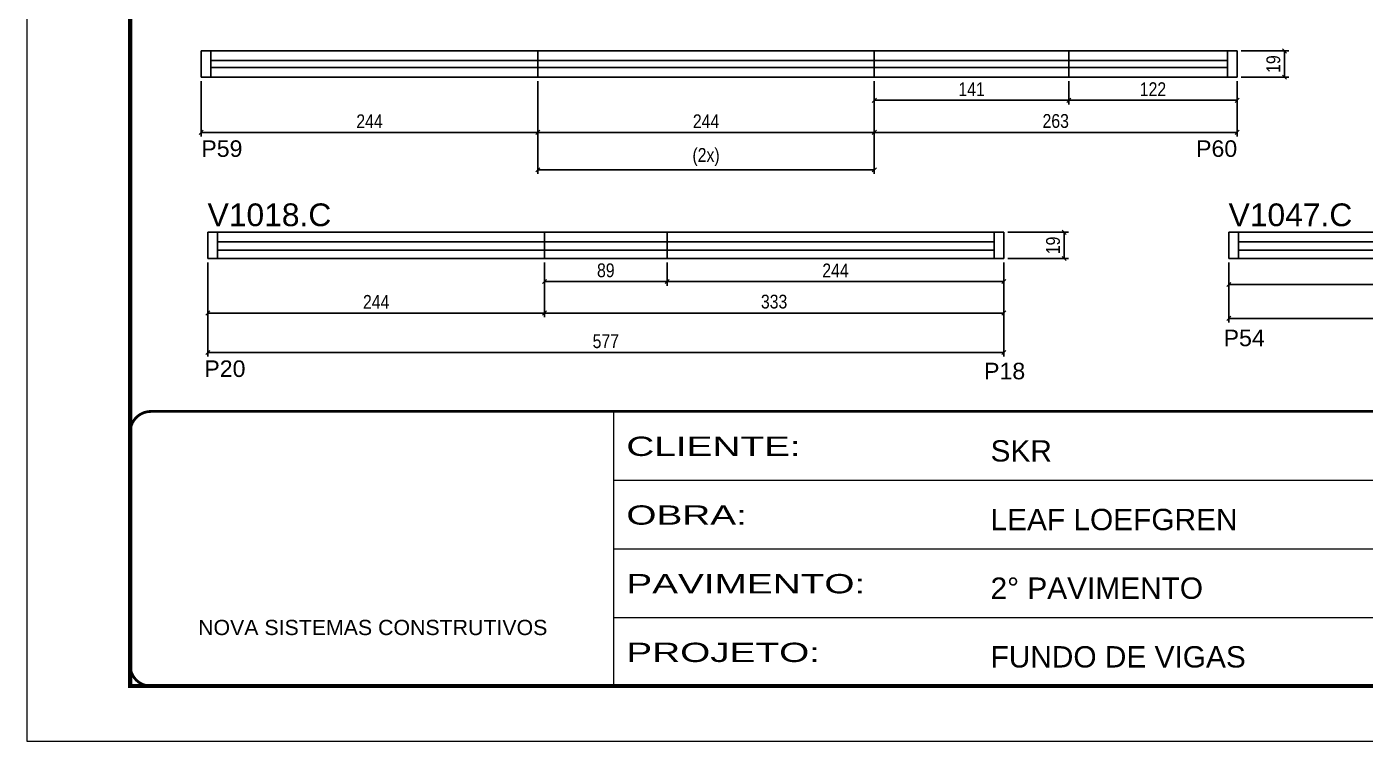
# Model space of a CAD drawing. Extents: x 1959 to 8212, y 239 to 4735.
# Drawn here: x 6727 to 7698, y 2537 to 3055 of the extents above; entities that cross this region are included whole.
import ezdxf

# ---------------------------------------------------------------- set-up
doc = ezdxf.new("R2010")
doc.units = 0
doc.linetypes.add('CONTINUO', pattern=[0])
doc.linetypes.add('DASHED', pattern=[0.75, 0.5, -0.25])
for name, color, linetype in [('5', 5, 'Continuous'), ('COTA', 241, 'Continuous'), ('NOMENCLATURA', 7, 'Continuous'), ('Painéis', 200, 'Continuous'), ('SARR_2.2x7', 40, 'Continuous')]:
    doc.layers.add(name, color=color, linetype=linetype)
doc.layers.add('Folhas', color=255, linetype='Continuous', lineweight=9)
doc.layers.add('SARRAFO DE PRESSAO', color=251, linetype='DASHED', lineweight=9)
doc.styles.add('ARIAL', font='arial.ttf')
doc.styles.add('COTA TECNICA', font='techl___.ttf', dxfattribs={"height": 10})
doc.styles.add('COTA TECNICA-50', font='techl___.ttf', dxfattribs={"height": 10})
doc.styles.get("Standard").update_dxf_attribs({"font": 'arial.ttf'})
doc.styles.add('Tecnologia', font='')
doc.styles.get('Tecnologia').set_extended_font_data('Forgotten Futurist')
doc.dimstyles.new('COTA PAINEL-50', dxfattribs={"dimtxt": 10, "dimasz": 3, "dimexe": 3, "dimexo": 3, "dimgap": 3, "dimtad": 1, "dimdec": 1, "dimzin": 12, "dimdsep": 46, "dimtxsty": 'COTA TECNICA-50', "dimblk1": 'OBLIQUE', "dimblk2": 'OBLIQUE', "dimsah": 1, "dimcen": 0.9, "dimclrd": 4, "dimclre": 4, "dimclrt": 240, "dimadec": 1, "dimazin": 3, "dimtfac": 1, "dimtdec": 1, "dimtmove": 0, "dimatfit": 3, "dimfxl": 1, "dimtolj": 1, "dimtzin": 12, "dimarcsym": 0})
doc.dimstyles.new('PAINEL', dxfattribs={"dimtxt": 10, "dimasz": 3, "dimexe": 3, "dimexo": 3, "dimgap": 3, "dimtad": 1, "dimdec": 1, "dimzin": 12, "dimdsep": 46, "dimtxsty": 'COTA TECNICA', "dimblk1": 'OBLIQUE', "dimblk2": 'OBLIQUE', "dimsah": 1, "dimcen": 0.9, "dimclrd": 4, "dimclre": 4, "dimclrt": 240, "dimadec": 1, "dimazin": 3, "dimtfac": 1, "dimtdec": 1, "dimtmove": 0, "dimatfit": 3, "dimfxl": 1, "dimtolj": 1, "dimtzin": 12, "dimarcsym": 0})

# ---------------------------------------------------------------- blocks, each defined once
blk = doc.blocks.new('9999999999')
at = {"color": 30, "linetype": 'CONTINUO'}
for p, q in [((98564.56, 34230.21), (98564.56, 34429.45)), ((98564.56, 34379.64), (99583.98, 34379.64)), ((98564.56, 34329.83), (99487.98, 34329.83)), ((98564.56, 34280.02), (99487.98, 34280.02))]:
    blk.add_line(p, q, dxfattribs=at)
at = {"color": 30, "linetype": 'CONTINUO', "const_width": 2}
blk.add_lwpolyline([(99583.98, 34230.21), (99583.98, 34414.45, 0.414214), (99568.98, 34429.45), (98228.98, 34429.45, 0.414214), (98213.98, 34414.45), (98213.98, 34245.21, 0.414214), (98228.98, 34230.21), (99583.98, 34230.21)], format="xyb", dxfattribs=at)
at = {"layer": 'Folhas'}
blk.add_lwpolyline([(98138.98, 34190.21), (99623.98, 34190.21), (99623.98, 35240.21), (98138.98, 35240.21)], close=True, dxfattribs=at)
at = {"layer": 'Folhas', "color": 30, "const_width": 3}
blk.add_lwpolyline([(98213.98, 34230.21), (99583.98, 34230.21), (99583.98, 35200.21), (98213.98, 35200.21)], close=True, dxfattribs=at)
at = {"color": 7, "linetype": 'Continuous', "ltscale": 5, "style": 'ARIAL'}
for s, height, p in [('SKR', 15.483, (98837.68, 34393.13)), ('LEAF LOEFGREN', 15.4829, (98837.68, 34343.32)), ('2° PAVIMENTO', 15.4829, (98837.68, 34293.51)), ('NOVA SISTEMAS CONSTRUTIVOS', 11.0592, (98263.19, 34267.21)), ('FUNDO DE VIGAS', 15.4829, (98837.68, 34243.7))]:
    blk.add_text(s, height=height, dxfattribs=at).set_placement(p)
at = {"layer": 'Folhas', "color": 7, "style": 'Tecnologia', "width": 1.5}
for s, p in [('CLIENTE:', (98573.65, 34397.17)), ('OBRA:', (98573.65, 34347.31)), ('PAVIMENTO:', (98573.65, 34297.5)), ('PROJETO:', (98573.65, 34247.69))]:
    blk.add_text(s, height=14, dxfattribs=at).set_placement(p)
blk = doc.blocks.new('_Oblique')
at = {"color": 0, "linetype": 'ByBlock', "lineweight": -2}
blk.add_line((-0.5, -0.5), (0.5, 0.5), dxfattribs=at)
blk = doc.blocks.new('*D84')
at = {"layer": 'COTA', "color": 4, "linetype": 'ByBlock', "lineweight": -2, "transparency": 16777216}
for p, q in [((6853.73, 3015.39), (6853.73, 2975.33)), ((7097.73, 3015.39), (7097.73, 2975.33)), ((6853.73, 2978.33), (7097.73, 2978.33))]:
    blk.add_line(p, q, dxfattribs=at)
at = {"layer": 'Defpoints', "color": 0, "linetype": 'ByBlock', "transparency": 16777216}
for p in [(6853.73, 3018.39), (7097.73, 3018.39), (7097.73, 2978.33)]:
    blk.add_point(p, dxfattribs=at)
at = {"layer": 'COTA', "color": 4, "linetype": 'ByBlock', "lineweight": -2, "transparency": 16777216, "xscale": 3, "yscale": 3, "zscale": 3, "rotation": 180}
blk.add_blockref('_Oblique', (6853.73, 2978.33), dxfattribs=at)
at = {"layer": 'COTA', "color": 4, "linetype": 'ByBlock', "lineweight": -2, "transparency": 16777216, "xscale": 3, "yscale": 3, "zscale": 3}
blk.add_blockref('_Oblique', (7097.73, 2978.33), dxfattribs=at)
at = {"layer": 'COTA', "color": 240, "linetype": 'ByBlock', "transparency": 16777216, "insert": (6975.73, 2986.4), "char_height": 10, "attachment_point": 5, "style": 'COTA TECNICA-50'}
blk.add_mtext('\\A1;244', dxfattribs=at)
blk = doc.blocks.new('*D85')
at = {"layer": 'COTA', "color": 4, "linetype": 'ByBlock', "lineweight": -2, "transparency": 16777216}
for p, q in [((7097.73, 3015.39), (7097.73, 2975.33)), ((7341.73, 3015.39), (7341.73, 2975.33)), ((7097.73, 2978.33), (7341.73, 2978.33))]:
    blk.add_line(p, q, dxfattribs=at)
at = {"layer": 'Defpoints', "color": 0, "linetype": 'ByBlock', "transparency": 16777216}
for p in [(7097.73, 3018.39), (7341.73, 3018.39), (7341.73, 2978.33)]:
    blk.add_point(p, dxfattribs=at)
at = {"layer": 'COTA', "color": 4, "linetype": 'ByBlock', "lineweight": -2, "transparency": 16777216, "xscale": 3, "yscale": 3, "zscale": 3, "rotation": 180}
blk.add_blockref('_Oblique', (7097.73, 2978.33), dxfattribs=at)
at = {"layer": 'COTA', "color": 4, "linetype": 'ByBlock', "lineweight": -2, "transparency": 16777216, "xscale": 3, "yscale": 3, "zscale": 3}
blk.add_blockref('_Oblique', (7341.73, 2978.33), dxfattribs=at)
at = {"layer": 'COTA', "color": 240, "linetype": 'ByBlock', "transparency": 16777216, "insert": (7219.73, 2986.4), "char_height": 10, "attachment_point": 5, "style": 'COTA TECNICA-50'}
blk.add_mtext('\\A1;244', dxfattribs=at)
blk = doc.blocks.new('*D86')
at = {"layer": 'COTA', "color": 4, "lineweight": -2, "transparency": 16777216}
for p, q in [((7341.73, 3015.39), (7341.73, 2975.33)), ((7604.73, 3015.39), (7604.73, 2975.33)), ((7341.73, 2978.33), (7604.73, 2978.33))]:
    blk.add_line(p, q, dxfattribs=at)
at = {"layer": 'Defpoints', "color": 0, "transparency": 16777216}
for p in [(7341.73, 3018.39), (7604.73, 3018.39), (7604.73, 2978.33)]:
    blk.add_point(p, dxfattribs=at)
at = {"layer": 'COTA', "color": 4, "lineweight": -2, "transparency": 16777216, "xscale": 3, "yscale": 3, "zscale": 3, "rotation": 180}
blk.add_blockref('_Oblique', (7341.73, 2978.33), dxfattribs=at)
at = {"layer": 'COTA', "color": 4, "lineweight": -2, "transparency": 16777216, "xscale": 3, "yscale": 3, "zscale": 3}
blk.add_blockref('_Oblique', (7604.73, 2978.33), dxfattribs=at)
at = {"layer": 'COTA', "color": 240, "transparency": 16777216, "insert": (7473.23, 2986.55), "char_height": 10, "attachment_point": 5, "style": 'COTA TECNICA'}
blk.add_mtext('\\A1;263', dxfattribs=at)
blk = doc.blocks.new('*D87')
at = {"layer": 'COTA', "color": 4, "lineweight": -2, "transparency": 16777216}
for p, q in [((7607.73, 3037.39), (7642.12, 3037.39)), ((7639.12, 3018.39), (7639.12, 3037.39)), ((7607.73, 3018.39), (7642.12, 3018.39))]:
    blk.add_line(p, q, dxfattribs=at)
at = {"layer": 'Defpoints', "color": 0, "transparency": 16777216}
for p in [(7604.73, 3037.39), (7639.12, 3037.39), (7604.73, 3018.39)]:
    blk.add_point(p, dxfattribs=at)
at = {"layer": 'COTA', "color": 4, "lineweight": -2, "transparency": 16777216, "xscale": 3, "yscale": 3, "zscale": 3}
for p, rotation in [((7639.12, 3037.39), 90), ((7639.12, 3018.39), 270)]:
    blk.add_blockref('_Oblique', p, dxfattribs=dict(at, rotation=rotation))
at = {"layer": 'COTA', "color": 240, "transparency": 16777216, "insert": (7631.04, 3027.89), "char_height": 10, "attachment_point": 5, "rotation": 90, "style": 'COTA TECNICA'}
blk.add_mtext('\\A1;19', dxfattribs=at)
blk = doc.blocks.new('*D88')
at = {"layer": 'COTA', "color": 4, "lineweight": -2, "transparency": 16777216}
for p, q in [((7341.73, 3015.39), (7341.73, 2998.59)), ((7482.73, 3015.39), (7482.73, 2998.59)), ((7341.73, 3001.59), (7482.73, 3001.59))]:
    blk.add_line(p, q, dxfattribs=at)
at = {"layer": 'Defpoints', "color": 0, "transparency": 16777216}
for p in [(7341.73, 3018.39), (7482.73, 3018.39), (7482.73, 3001.59)]:
    blk.add_point(p, dxfattribs=at)
at = {"layer": 'COTA', "color": 4, "lineweight": -2, "transparency": 16777216, "xscale": 3, "yscale": 3, "zscale": 3, "rotation": 180}
blk.add_blockref('_Oblique', (7341.73, 3001.59), dxfattribs=at)
at = {"layer": 'COTA', "color": 4, "lineweight": -2, "transparency": 16777216, "xscale": 3, "yscale": 3, "zscale": 3}
blk.add_blockref('_Oblique', (7482.73, 3001.59), dxfattribs=at)
at = {"layer": 'COTA', "color": 240, "transparency": 16777216, "insert": (7412.23, 3009.66), "char_height": 10, "attachment_point": 5, "style": 'COTA TECNICA'}
blk.add_mtext('\\A1;141', dxfattribs=at)
blk = doc.blocks.new('*D89')
at = {"layer": 'COTA', "color": 4, "lineweight": -2, "transparency": 16777216}
for p, q in [((7482.73, 3015.39), (7482.73, 2998.59)), ((7604.73, 3015.39), (7604.73, 2998.59)), ((7482.73, 3001.59), (7604.73, 3001.59))]:
    blk.add_line(p, q, dxfattribs=at)
at = {"layer": 'Defpoints', "color": 0, "transparency": 16777216}
for p in [(7482.73, 3018.39), (7604.73, 3018.39), (7604.73, 3001.59)]:
    blk.add_point(p, dxfattribs=at)
at = {"layer": 'COTA', "color": 4, "lineweight": -2, "transparency": 16777216, "xscale": 3, "yscale": 3, "zscale": 3, "rotation": 180}
blk.add_blockref('_Oblique', (7482.73, 3001.59), dxfattribs=at)
at = {"layer": 'COTA', "color": 4, "lineweight": -2, "transparency": 16777216, "xscale": 3, "yscale": 3, "zscale": 3}
blk.add_blockref('_Oblique', (7604.73, 3001.59), dxfattribs=at)
at = {"layer": 'COTA', "color": 240, "transparency": 16777216, "insert": (7543.73, 3009.65), "char_height": 10, "attachment_point": 5, "style": 'COTA TECNICA'}
blk.add_mtext('\\A1;122', dxfattribs=at)
blk = doc.blocks.new('*D90')
at = {"layer": 'COTA', "color": 4, "lineweight": -2, "transparency": 16777216}
for p, q in [((7097.73, 3015.39), (7097.73, 2948.21)), ((7341.73, 3015.39), (7341.73, 2948.21)), ((7097.73, 2951.21), (7341.73, 2951.21))]:
    blk.add_line(p, q, dxfattribs=at)
at = {"layer": 'Defpoints', "color": 0, "transparency": 16777216}
for p in [(7097.73, 3018.39), (7341.73, 3018.39), (7341.73, 2951.21)]:
    blk.add_point(p, dxfattribs=at)
at = {"layer": 'COTA', "color": 4, "lineweight": -2, "transparency": 16777216, "xscale": 3, "yscale": 3, "zscale": 3, "rotation": 180}
blk.add_blockref('_Oblique', (7097.73, 2951.21), dxfattribs=at)
at = {"layer": 'COTA', "color": 4, "lineweight": -2, "transparency": 16777216, "xscale": 3, "yscale": 3, "zscale": 3}
blk.add_blockref('_Oblique', (7341.73, 2951.21), dxfattribs=at)
at = {"layer": 'COTA', "color": 240, "transparency": 16777216, "insert": (7219.73, 2960.43), "char_height": 10, "attachment_point": 5, "style": 'COTA TECNICA'}
blk.add_mtext('\\A1;(2x)', dxfattribs=at)
blk = doc.blocks.new('*D257')
at = {"layer": 'COTA', "color": 4, "linetype": 'ByBlock', "lineweight": -2, "transparency": 16777216}
for p, q in [((6858.56, 2883.85), (6858.56, 2815.67)), ((7435.56, 2883.85), (7435.56, 2815.67)), ((6858.56, 2818.67), (7435.56, 2818.67))]:
    blk.add_line(p, q, dxfattribs=at)
at = {"layer": 'Defpoints', "color": 0, "linetype": 'ByBlock', "transparency": 16777216}
for p in [(6858.56, 2886.85), (7435.56, 2886.85), (7435.56, 2818.67)]:
    blk.add_point(p, dxfattribs=at)
at = {"layer": 'COTA', "color": 4, "linetype": 'ByBlock', "lineweight": -2, "transparency": 16777216, "xscale": 3, "yscale": 3, "zscale": 3, "rotation": 180}
blk.add_blockref('_Oblique', (6858.56, 2818.67), dxfattribs=at)
at = {"layer": 'COTA', "color": 4, "linetype": 'ByBlock', "lineweight": -2, "transparency": 16777216, "xscale": 3, "yscale": 3, "zscale": 3}
blk.add_blockref('_Oblique', (7435.56, 2818.67), dxfattribs=at)
at = {"layer": 'COTA', "color": 240, "linetype": 'ByBlock', "transparency": 16777216, "insert": (7147.06, 2826.78), "char_height": 10, "attachment_point": 5, "style": 'COTA TECNICA-50'}
blk.add_mtext('\\A1;577', dxfattribs=at)
blk = doc.blocks.new('*D261')
at = {"layer": 'COTA', "color": 4, "lineweight": -2, "transparency": 16777216}
for p, q in [((6858.56, 2883.85), (6858.56, 2844.29)), ((7102.56, 2883.85), (7102.56, 2844.29)), ((6858.56, 2847.29), (7102.56, 2847.29))]:
    blk.add_line(p, q, dxfattribs=at)
at = {"layer": 'Defpoints', "color": 0, "transparency": 16777216}
for p in [(6858.56, 2886.85), (7102.56, 2886.85), (7102.56, 2847.29)]:
    blk.add_point(p, dxfattribs=at)
at = {"layer": 'COTA', "color": 4, "lineweight": -2, "transparency": 16777216, "xscale": 3, "yscale": 3, "zscale": 3, "rotation": 180}
blk.add_blockref('_Oblique', (6858.56, 2847.29), dxfattribs=at)
at = {"layer": 'COTA', "color": 4, "lineweight": -2, "transparency": 16777216, "xscale": 3, "yscale": 3, "zscale": 3}
blk.add_blockref('_Oblique', (7102.56, 2847.29), dxfattribs=at)
at = {"layer": 'COTA', "color": 240, "transparency": 16777216, "insert": (6980.56, 2855.36), "char_height": 10, "attachment_point": 5, "style": 'COTA TECNICA'}
blk.add_mtext('\\A1;244', dxfattribs=at)
blk = doc.blocks.new('*D262')
at = {"layer": 'COTA', "color": 4, "lineweight": -2, "transparency": 16777216}
for p, q in [((7102.56, 2883.85), (7102.56, 2844.29)), ((7435.56, 2883.85), (7435.56, 2844.29)), ((7102.56, 2847.29), (7435.56, 2847.29))]:
    blk.add_line(p, q, dxfattribs=at)
at = {"layer": 'Defpoints', "color": 0, "transparency": 16777216}
for p in [(7102.56, 2886.85), (7435.56, 2886.85), (7435.56, 2847.29)]:
    blk.add_point(p, dxfattribs=at)
at = {"layer": 'COTA', "color": 4, "lineweight": -2, "transparency": 16777216, "xscale": 3, "yscale": 3, "zscale": 3, "rotation": 180}
blk.add_blockref('_Oblique', (7102.56, 2847.29), dxfattribs=at)
at = {"layer": 'COTA', "color": 4, "lineweight": -2, "transparency": 16777216, "xscale": 3, "yscale": 3, "zscale": 3}
blk.add_blockref('_Oblique', (7435.56, 2847.29), dxfattribs=at)
at = {"layer": 'COTA', "color": 240, "transparency": 16777216, "insert": (7269.06, 2855.51), "char_height": 10, "attachment_point": 5, "style": 'COTA TECNICA'}
blk.add_mtext('\\A1;333', dxfattribs=at)
blk = doc.blocks.new('*D258')
at = {"layer": 'COTA', "color": 4, "lineweight": -2, "transparency": 16777216}
for p, q in [((7438.56, 2905.85), (7482.4, 2905.85)), ((7479.4, 2905.85), (7479.4, 2886.85)), ((7438.56, 2886.85), (7482.4, 2886.85))]:
    blk.add_line(p, q, dxfattribs=at)
at = {"layer": 'Defpoints', "color": 0, "transparency": 16777216}
for p in [(7435.56, 2905.85), (7435.56, 2886.85), (7479.4, 2886.85)]:
    blk.add_point(p, dxfattribs=at)
at = {"layer": 'COTA', "color": 4, "lineweight": -2, "transparency": 16777216, "xscale": 3, "yscale": 3, "zscale": 3}
for p, rotation in [((7479.4, 2905.85), 90), ((7479.4, 2886.85), 270)]:
    blk.add_blockref('_Oblique', p, dxfattribs=dict(at, rotation=rotation))
at = {"layer": 'COTA', "color": 240, "transparency": 16777216, "insert": (7471.31, 2896.35), "char_height": 10, "attachment_point": 5, "rotation": 90, "style": 'COTA TECNICA'}
blk.add_mtext('\\A1;19', dxfattribs=at)
blk = doc.blocks.new('*D259')
at = {"layer": 'COTA', "color": 4, "lineweight": -2, "transparency": 16777216}
for p, q in [((7102.56, 2883.85), (7102.56, 2867.11)), ((7191.56, 2883.85), (7191.56, 2867.11)), ((7102.56, 2870.11), (7191.56, 2870.11))]:
    blk.add_line(p, q, dxfattribs=at)
at = {"layer": 'Defpoints', "color": 0, "transparency": 16777216}
for p in [(7102.56, 2886.85), (7191.56, 2886.85), (7191.56, 2870.11)]:
    blk.add_point(p, dxfattribs=at)
at = {"layer": 'COTA', "color": 4, "lineweight": -2, "transparency": 16777216, "xscale": 3, "yscale": 3, "zscale": 3, "rotation": 180}
blk.add_blockref('_Oblique', (7102.56, 2870.11), dxfattribs=at)
at = {"layer": 'COTA', "color": 4, "lineweight": -2, "transparency": 16777216, "xscale": 3, "yscale": 3, "zscale": 3}
blk.add_blockref('_Oblique', (7191.56, 2870.11), dxfattribs=at)
at = {"layer": 'COTA', "color": 240, "transparency": 16777216, "insert": (7147.06, 2878.21), "char_height": 10, "attachment_point": 5, "style": 'COTA TECNICA'}
blk.add_mtext('\\A1;89', dxfattribs=at)
blk = doc.blocks.new('*D260')
at = {"layer": 'COTA', "color": 4, "lineweight": -2, "transparency": 16777216}
for p, q in [((7191.56, 2883.85), (7191.56, 2867.11)), ((7435.56, 2883.85), (7435.56, 2867.11)), ((7191.56, 2870.11), (7435.56, 2870.11))]:
    blk.add_line(p, q, dxfattribs=at)
at = {"layer": 'Defpoints', "color": 0, "transparency": 16777216}
for p in [(7191.56, 2886.85), (7435.56, 2886.85), (7435.56, 2870.11)]:
    blk.add_point(p, dxfattribs=at)
at = {"layer": 'COTA', "color": 4, "lineweight": -2, "transparency": 16777216, "xscale": 3, "yscale": 3, "zscale": 3, "rotation": 180}
blk.add_blockref('_Oblique', (7191.56, 2870.11), dxfattribs=at)
at = {"layer": 'COTA', "color": 4, "lineweight": -2, "transparency": 16777216, "xscale": 3, "yscale": 3, "zscale": 3}
blk.add_blockref('_Oblique', (7435.56, 2870.11), dxfattribs=at)
at = {"layer": 'COTA', "color": 240, "transparency": 16777216, "insert": (7313.56, 2878.18), "char_height": 10, "attachment_point": 5, "style": 'COTA TECNICA'}
blk.add_mtext('\\A1;244', dxfattribs=at)
blk = doc.blocks.new('*D302')
at = {"layer": 'COTA', "color": 4, "linetype": 'ByBlock', "lineweight": -2, "transparency": 16777216}
for p, q in [((7598.76, 2883.85), (7598.76, 2840.43)), ((7919.76, 2883.85), (7919.76, 2840.43)), ((7598.76, 2843.43), (7919.76, 2843.43))]:
    blk.add_line(p, q, dxfattribs=at)
at = {"layer": 'Defpoints', "color": 0, "linetype": 'ByBlock', "transparency": 16777216}
for p in [(7598.76, 2886.85), (7919.76, 2886.85), (7919.76, 2843.43)]:
    blk.add_point(p, dxfattribs=at)
at = {"layer": 'COTA', "color": 4, "linetype": 'ByBlock', "lineweight": -2, "transparency": 16777216, "xscale": 3, "yscale": 3, "zscale": 3, "rotation": 180}
blk.add_blockref('_Oblique', (7598.76, 2843.43), dxfattribs=at)
at = {"layer": 'COTA', "color": 4, "linetype": 'ByBlock', "lineweight": -2, "transparency": 16777216, "xscale": 3, "yscale": 3, "zscale": 3}
blk.add_blockref('_Oblique', (7919.76, 2843.43), dxfattribs=at)
at = {"layer": 'COTA', "color": 240, "linetype": 'ByBlock', "transparency": 16777216, "insert": (7759.26, 2851.65), "char_height": 10, "attachment_point": 5, "style": 'COTA TECNICA-50'}
blk.add_mtext('\\A1;321', dxfattribs=at)
blk = doc.blocks.new('*D303')
at = {"layer": 'COTA', "color": 4, "lineweight": -2, "transparency": 16777216}
for p, q in [((7598.76, 2883.85), (7598.76, 2865.01)), ((7842.76, 2883.85), (7842.76, 2865.01)), ((7598.76, 2868.01), (7842.76, 2868.01))]:
    blk.add_line(p, q, dxfattribs=at)
at = {"layer": 'Defpoints', "color": 0, "transparency": 16777216}
for p in [(7598.76, 2886.85), (7842.76, 2886.85), (7842.76, 2868.01)]:
    blk.add_point(p, dxfattribs=at)
at = {"layer": 'COTA', "color": 4, "lineweight": -2, "transparency": 16777216, "xscale": 3, "yscale": 3, "zscale": 3, "rotation": 180}
blk.add_blockref('_Oblique', (7598.76, 2868.01), dxfattribs=at)
at = {"layer": 'COTA', "color": 4, "lineweight": -2, "transparency": 16777216, "xscale": 3, "yscale": 3, "zscale": 3}
blk.add_blockref('_Oblique', (7842.76, 2868.01), dxfattribs=at)
at = {"layer": 'COTA', "color": 240, "transparency": 16777216, "insert": (7720.76, 2876.08), "char_height": 10, "attachment_point": 5, "style": 'COTA TECNICA'}
blk.add_mtext('\\A1;244', dxfattribs=at)

msp = doc.modelspace()

# ---------------------------------------------------------------- linework, layer by layer
at = {"layer": 'Painéis'}
for p, q in [((7097.73, 3037.39), (7604.73, 3037.39)), ((7097.73, 3018.39), (7097.73, 3037.39)), ((7341.73, 3018.39), (7341.73, 3037.39)), ((7482.73, 3037.39), (7482.73, 3018.39)), ((7604.73, 3037.39), (7604.73, 3018.39)), ((7604.73, 3018.39), (7097.73, 3018.39))]:
    msp.add_line(p, q, dxfattribs=at)
at = {"layer": 'Painéis', "linetype": 'ByBlock'}
for p, q in [((6858.56, 2905.85), (6858.56, 2886.85)), ((7435.56, 2905.85), (6858.56, 2905.85)), ((7102.56, 2905.85), (7102.56, 2886.85)), ((7191.56, 2886.85), (7191.56, 2905.85)), ((7435.56, 2886.85), (7435.56, 2905.85)), ((6858.56, 2886.85), (7435.56, 2886.85))]:
    msp.add_line(p, q, dxfattribs=at)
at = {"layer": 'Painéis'}
msp.add_lwpolyline([(7097.73, 3018.39), (6853.73, 3018.39), (6853.73, 3037.39), (7097.73, 3037.39)], close=True, dxfattribs=at)
at = {"layer": 'Painéis', "linetype": 'ByBlock'}
msp.add_lwpolyline([(7598.76, 2905.85), (7598.76, 2886.85), (7919.76, 2886.85), (7919.76, 2905.85)], close=True, dxfattribs=at)
at = {"layer": 'SARR_2.2x7', "linetype": 'Continuous'}
for p, q in [((6860.73, 3037.39), (6860.73, 3018.39)), ((7597.73, 3037.39), (7597.73, 3018.39)), ((7097.73, 3030.39), (6860.73, 3030.39)), ((7341.73, 3030.39), (7097.73, 3030.39)), ((7597.73, 3030.39), (7341.73, 3030.39)), ((6860.73, 3025.39), (7097.73, 3025.39)), ((7097.73, 3025.39), (7341.73, 3025.39)), ((7341.73, 3025.39), (7597.73, 3025.39)), ((6865.56, 2905.85), (6865.56, 2886.85)), ((7428.56, 2905.85), (7428.56, 2886.85)), ((7605.76, 2905.85), (7605.76, 2886.85)), ((6865.56, 2898.85), (7428.56, 2898.85)), ((6865.56, 2892.85), (7428.56, 2892.85)), ((7605.76, 2898.85), (7912.76, 2898.85)), ((7605.76, 2892.85), (7912.76, 2892.85))]:
    msp.add_line(p, q, dxfattribs=at)

# ---------------------------------------------------------------- block references
at = {"layer": 'SARRAFO DE PRESSAO', "color": 6, "linetype": 'ByBlock'}
msp.add_blockref('9999999999', (-91411.71, -31653.56), dxfattribs=at)

# ---------------------------------------------------------------- texts
at = {"layer": '5', "linetype": 'Continuous'}
for s, rotation, p in [('P59', 0.00004, (6853.81, 2960.57)), ('P60', 0.00004, (7574.97, 2960.57)), ('P54', 359.99996, (7594.96, 2823.23)), ('P20', 359.99996, (6856, 2800.91)), ('P18', 0.00004, (7421.29, 2799.21))]:
    msp.add_text(s, height=12, rotation=rotation, dxfattribs=at).set_placement(p)
at = {"layer": 'NOMENCLATURA', "linetype": 'Continuous'}
for s, p in [('V1018.C', (6858.36, 2910.29)), ('V1047.C', (7598.56, 2910.29))]:
    msp.add_text(s, height=16.5, dxfattribs=at).set_placement(p)

# ---------------------------------------------------------------- dimensions: what is measured, and where the dimension line sits
at = {"layer": 'COTA'}
for base, p1, p2, picture, middle in [((7639.12, 3037.39), (7604.73, 3018.39), (7604.73, 3037.39), '*D87', (7631.04, 3027.89)), ((7479.4, 2886.85), (7435.56, 2905.85), (7435.56, 2886.85), '*D258', (7471.31, 2896.35))]:
    dim = msp.add_linear_dim(base=base, p1=p1, p2=p2, angle=90, dimstyle='PAINEL', dxfattribs=at)
    dim.commit()
    dim.dimension.update_dxf_attribs({"geometry": picture, "text_midpoint": middle})
at = {"layer": 'COTA', "color": 1, "linetype": 'ByBlock'}
for base, p1, p2, picture, middle in [((7097.73, 2978.33), (6853.73, 3018.39), (7097.73, 3018.39), '*D84', (6975.73, 2986.4)), ((7341.73, 2978.33), (7097.73, 3018.39), (7341.73, 3018.39), '*D85', (7219.73, 2986.4)), ((7435.56, 2818.67), (6858.56, 2886.85), (7435.56, 2886.85), '*D257', (7147.06, 2826.78)), ((7919.76, 2843.43), (7598.76, 2886.85), (7919.76, 2886.85), '*D302', (7759.26, 2851.65))]:
    dim = msp.add_linear_dim(base=base, p1=p1, p2=p2, dimstyle='COTA PAINEL-50', override={"dimarcsym": 1}, dxfattribs=at)
    dim.commit()
    dim.dimension.update_dxf_attribs({"geometry": picture, "text_midpoint": middle})
at = {"layer": 'COTA'}
dim = msp.add_linear_dim(base=(7341.73, 2951.21), p1=(7097.73, 3018.39), p2=(7341.73, 3018.39), text='(2x)', dimstyle='PAINEL', dxfattribs=at)
dim.commit()
dim.dimension.update_dxf_attribs({"geometry": '*D90', "text_midpoint": (7219.73, 2960.43)})
for base, p1, p2, picture, middle in [((7604.73, 2978.33), (7341.73, 3018.39), (7604.73, 3018.39), '*D86', (7473.23, 2986.55)), ((7482.73, 3001.59), (7341.73, 3018.39), (7482.73, 3018.39), '*D88', (7412.23, 3009.66)), ((7102.56, 2847.29), (6858.56, 2886.85), (7102.56, 2886.85), '*D261', (6980.56, 2855.36)), ((7191.56, 2870.11), (7102.56, 2886.85), (7191.56, 2886.85), '*D259', (7147.06, 2878.21)), ((7842.76, 2868.01), (7598.76, 2886.85), (7842.76, 2886.85), '*D303', (7720.76, 2876.08))]:
    dim = msp.add_linear_dim(base=base, p1=p1, p2=p2, dimstyle='PAINEL', dxfattribs=at)
    dim.commit()
    dim.dimension.update_dxf_attribs({"geometry": picture, "text_midpoint": middle})
for base, p1, p2, picture, middle in [((7604.73, 3001.59), (7482.73, 3018.39), (7604.73, 3018.39), '*D89', (7543.73, 3009.65)), ((7435.56, 2847.29), (7102.56, 2886.85), (7435.56, 2886.85), '*D262', (7269.06, 2855.51)), ((7435.56, 2870.11), (7191.56, 2886.85), (7435.56, 2886.85), '*D260', (7313.56, 2878.18))]:
    dim = msp.add_linear_dim(base=base, p1=p1, p2=p2, dimstyle='PAINEL', override={"dimtmove": 1}, dxfattribs=at)
    dim.commit()
    dim.dimension.update_dxf_attribs({"geometry": picture, "text_midpoint": middle})

doc.saveas('drawing.dxf')
